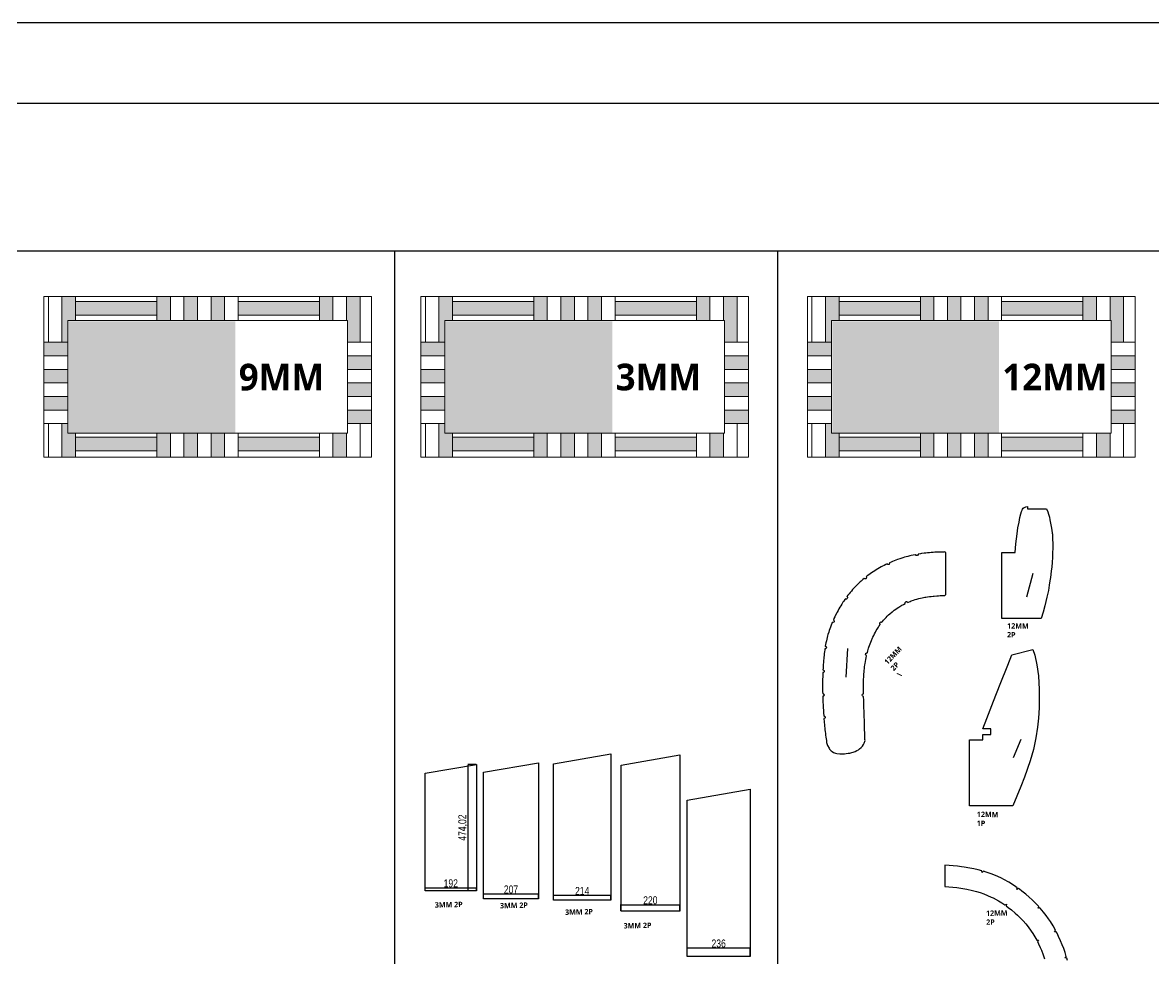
# Model space of a CAD drawing. Header units: millimetres. Extents: x -10628 to 24720, y -21829 to 4032.
# Drawn here: x -6873 to -2633, y -3943 to -437 of the extents above; entities that cross this region are included whole.
import ezdxf
from ezdxf.enums import TextEntityAlignment as Align

# ---------------------------------------------------------------- set-up
doc = ezdxf.new("R2010")
doc.units = ezdxf.units.MM
doc.header["$PDMODE"] = 35
doc.layers.add('layer mau', color=7, linetype='Continuous')
doc.styles.add('MtXpl_Yu_Gothic_UI_S_1', font='')
doc.styles.add('MtXpl_Yu_Gothic_UI_S_2', font='')
doc.styles.add('truonmanhha', font='eurr____.ttf', dxfattribs={"width": 0.8})
doc.styles.get('MtXpl_Yu_Gothic_UI_S_1').set_extended_font_data('Yu Gothic UI Semibold')
doc.styles.get('MtXpl_Yu_Gothic_UI_S_2').set_extended_font_data('Yu Gothic UI Semilight', bold=True)
doc.dimstyles.new('ISO-25', dxfattribs={"dimtxt": 30, "dimasz": 2.5, "dimexe": 1.25, "dimexo": 0.625, "dimtad": 1, "dimtxsty": 'truonmanhha', "dimcen": 2.5, "dimadec": 0, "dimazin": 0, "dimtfac": 1, "dimtmove": 0, "dimatfit": 3, "dimfxl": 1, "dimarcsym": 0})

# ---------------------------------------------------------------- blocks, each defined once
blk = doc.blocks.new('KHUNGA3')
for points in [[(0, 297), (420, 297), (420, 0), (0, 0)], [(25, 10), (25, 287), (410, 287), (410, 10)]]:
    blk.add_lwpolyline(points, close=True)
at = {"style": 'MtXpl_Yu_Gothic_UI_S_1'}
for tag, p in [('TENDUAN', (340.69, 70.42)), ('HANGMUC', (271.12, 63.12)), ('CONGTRINH', (340.69, 61.11)), ('QUANLIKITHUAT', (271.12, 53.03)), ('DIACHI', (340.69, 51.8)), ('CHUTRIRAFILECNC', (271.12, 41.09)), ('CHUTRITHIETKE', (271.12, 29.14)), ('VE%THIETKE', (271.12, 17.2))]:
    blk.add_attdef(tag, text='', height=2.5, dxfattribs=at).set_placement(p, align=Align.MIDDLE_LEFT)
for tag, height, p in [('TENBANVE', 2.5, (351.38, 38.82)), ('NHANBANVE', 1, (336.08, 24.88)), ('HOANTHANH', 1, (368.58, 24.88)), ('GIAIDOAN', 1, (336.08, 14.38)), ('TYLE', 1, (368.58, 14.38))]:
    blk.add_attdef(tag, text='', height=height, dxfattribs=at).set_placement(p, align=Align.MIDDLE_CENTER)
at = {"color": 1, "style": 'MtXpl_Yu_Gothic_UI_S_1'}
for tag, p in [('PHIENBAN', (397.5, 38.69)), ('KIHIEUBANVE', (397.5, 20.26))]:
    blk.add_attdef(tag, text='', height=2.5, dxfattribs=at).set_placement(p, align=Align.MIDDLE_CENTER)
blk = doc.blocks.new('*D6')
at = {"color": 0, "lineweight": -2, "transparency": 16777216}
for p, q in [((-5172, -3216.1), (-5203.8, -3216.1)), ((-5202.5, -3687.6), (-5202.5, -3218.6)), ((-5172, -3690.1), (-5203.8, -3690.1))]:
    blk.add_line(p, q, dxfattribs=at)
at = {"color": 0, "transparency": 16777216}
for points in [[(-5202.9, -3218.6), (-5202.1, -3218.6), (-5202.5, -3216.1)], [(-5202.9, -3687.6), (-5202.1, -3687.6), (-5202.5, -3690.1)]]:
    blk.add_solid(points, dxfattribs=at)
at = {"layer": 'Defpoints', "color": 0, "transparency": 16777216}
for p in [(-5202.5, -3216.1), (-5171.4, -3216.1), (-5171.4, -3690.1)]:
    blk.add_point(p, dxfattribs=at)
at = {"color": 0, "transparency": 16777216, "insert": (-5221.4, -3453.1), "char_height": 30, "attachment_point": 5, "rotation": 90, "style": 'truonmanhha'}
blk.add_mtext('474,02', dxfattribs=at)
blk = doc.blocks.new('*D7')
at = {"color": 0, "lineweight": -2, "transparency": 16777216}
for p, q in [((-5363.4, -3689.4), (-5363.4, -3677)), ((-5360.9, -3678.3), (-5173.9, -3678.3)), ((-5171.4, -3689.4), (-5171.4, -3677))]:
    blk.add_line(p, q, dxfattribs=at)
at = {"color": 0, "transparency": 16777216}
for points in [[(-5360.9, -3677.9), (-5360.9, -3678.7), (-5363.4, -3678.3)], [(-5173.9, -3677.9), (-5173.9, -3678.7), (-5171.4, -3678.3)]]:
    blk.add_solid(points, dxfattribs=at)
at = {"layer": 'Defpoints', "color": 0, "transparency": 16777216}
for p in [(-5171.4, -3678.3), (-5363.4, -3690.1), (-5171.4, -3690.1)]:
    blk.add_point(p, dxfattribs=at)
at = {"color": 0, "transparency": 16777216, "insert": (-5267.4, -3662), "char_height": 30, "attachment_point": 5, "style": 'truonmanhha'}
blk.add_mtext('192', dxfattribs=at)
blk = doc.blocks.new('*D8')
at = {"color": 0, "lineweight": -2, "transparency": 16777216}
for p, q in [((-5145.2, -3719.4), (-5145.2, -3700.2)), ((-5142.7, -3701.5), (-4940.7, -3701.5)), ((-4938.2, -3719.4), (-4938.2, -3700.2))]:
    blk.add_line(p, q, dxfattribs=at)
at = {"color": 0, "transparency": 16777216}
for points in [[(-5142.7, -3701.1), (-5142.7, -3701.9), (-5145.2, -3701.5)], [(-4940.7, -3701.1), (-4940.7, -3701.9), (-4938.2, -3701.5)]]:
    blk.add_solid(points, dxfattribs=at)
at = {"layer": 'Defpoints', "color": 0, "transparency": 16777216}
for p in [(-5145.2, -3720), (-4938.2, -3701.5), (-4938.2, -3720)]:
    blk.add_point(p, dxfattribs=at)
at = {"color": 0, "transparency": 16777216, "insert": (-5041.7, -3685.1), "char_height": 30, "attachment_point": 5, "style": 'truonmanhha'}
blk.add_mtext('207', dxfattribs=at)
blk = doc.blocks.new('*D9')
at = {"color": 0, "lineweight": -2, "transparency": 16777216}
for p, q in [((-4881.8, -3723.8), (-4881.8, -3705.1)), ((-4879.3, -3706.3), (-4670.3, -3706.3)), ((-4667.8, -3723.8), (-4667.8, -3705.1))]:
    blk.add_line(p, q, dxfattribs=at)
at = {"color": 0, "transparency": 16777216}
for points in [[(-4879.3, -3705.9), (-4879.3, -3706.8), (-4881.8, -3706.3)], [(-4670.3, -3705.9), (-4670.3, -3706.8), (-4667.8, -3706.3)]]:
    blk.add_solid(points, dxfattribs=at)
at = {"layer": 'Defpoints', "color": 0, "transparency": 16777216}
for p in [(-4881.8, -3724.5), (-4667.8, -3706.3), (-4667.8, -3724.5)]:
    blk.add_point(p, dxfattribs=at)
at = {"color": 0, "transparency": 16777216, "insert": (-4774.8, -3690.6), "char_height": 30, "attachment_point": 5, "style": 'truonmanhha'}
blk.add_mtext('214', dxfattribs=at)
blk = doc.blocks.new('*D10')
at = {"color": 0, "lineweight": -2, "transparency": 16777216}
for p, q in [((-4629.3, -3765.4), (-4629.3, -3740.7)), ((-4626.8, -3742), (-4411.8, -3742)), ((-4409.3, -3765.4), (-4409.3, -3740.7))]:
    blk.add_line(p, q, dxfattribs=at)
at = {"color": 0, "transparency": 16777216}
for points in [[(-4626.8, -3741.6), (-4626.8, -3742.4), (-4629.3, -3742)], [(-4411.8, -3741.6), (-4411.8, -3742.4), (-4409.3, -3742)]]:
    blk.add_solid(points, dxfattribs=at)
at = {"layer": 'Defpoints', "color": 0, "transparency": 16777216}
for p in [(-4629.3, -3766), (-4409.3, -3742), (-4409.3, -3766)]:
    blk.add_point(p, dxfattribs=at)
at = {"color": 0, "transparency": 16777216, "insert": (-4519.3, -3725.6), "char_height": 30, "attachment_point": 5, "style": 'truonmanhha'}
blk.add_mtext('220', dxfattribs=at)
blk = doc.blocks.new('*D11')
at = {"color": 0, "lineweight": -2, "transparency": 16777216}
for p, q in [((-4381.1, -3935.4), (-4381.1, -3902.6)), ((-4378.6, -3903.9), (-4147.6, -3903.9)), ((-4145.1, -3935.4), (-4145.1, -3902.6))]:
    blk.add_line(p, q, dxfattribs=at)
at = {"color": 0, "transparency": 16777216}
for points in [[(-4378.6, -3903.5), (-4378.6, -3904.3), (-4381.1, -3903.9)], [(-4147.6, -3903.5), (-4147.6, -3904.3), (-4145.1, -3903.9)]]:
    blk.add_solid(points, dxfattribs=at)
at = {"layer": 'Defpoints', "color": 0, "transparency": 16777216}
for p in [(-4381.1, -3936), (-4145.1, -3903.9), (-4145.1, -3936)]:
    blk.add_point(p, dxfattribs=at)
at = {"color": 0, "transparency": 16777216, "insert": (-4263.1, -3887.6), "char_height": 30, "attachment_point": 5, "style": 'truonmanhha'}
blk.add_mtext('236', dxfattribs=at)

msp = doc.modelspace()

# ---------------------------------------------------------------- hatches: boundary and pattern name
at = {"layer": 'layer mau', "true_color": 0x3ea611}
h = msp.add_hatch(color=74, dxfattribs=at)
h.dxf.hatch_style = 1
h.paths.add_polyline_path([(-6217.065, -1462.498), (-6267.865, -1462.498), (-6267.865, -1552.498), (-6217.065, -1552.498)])
h.paths.add_polyline_path([(-6115.465, -1462.498), (-6166.265, -1462.498), (-6166.265, -1552.498), (-6115.465, -1552.498)])
h.paths.add_polyline_path([(-6318.665, -1462.498), (-6369.465, -1462.498), (-6369.465, -1552.498), (-6318.665, -1552.498)])
h.paths.add_polyline_path([(-5709.065, -1462.498), (-5759.865, -1462.498), (-5759.865, -1552.498), (-5709.065, -1552.498)])
h.paths.add_polyline_path([(-5607.465, -1462.498), (-5658.265, -1462.498), (-5658.265, -1552.498), (-5654.236, -1552.498), (-5654.236, -1634.52), (-5607.465, -1634.52)])
h.paths.add_polyline_path([(-5564.236, -1685.32), (-5654.236, -1685.32), (-5654.236, -1736.12), (-5564.236, -1736.12)])
h.paths.add_polyline_path([(-5564.236, -1786.92), (-5654.236, -1786.92), (-5654.236, -1837.72), (-5564.236, -1837.72)])
h.paths.add_polyline_path([(-5564.236, -1888.52), (-5654.236, -1888.52), (-5654.236, -1939.32), (-5564.236, -1939.32)])
h.paths.add_polyline_path([(-5658.265, -1974.598), (-5709.065, -1974.598), (-5709.065, -2064.598), (-5658.265, -2064.598)])
h.paths.add_polyline_path([(-6115.465, -1974.598), (-6166.265, -1974.598), (-6166.265, -2064.598), (-6115.465, -2064.598)])
h.paths.add_polyline_path([(-6217.065, -1974.598), (-6267.865, -1974.598), (-6267.865, -2064.598), (-6217.065, -2064.598)])
h.paths.add_polyline_path([(-6318.665, -1974.598), (-6369.465, -1974.598), (-6369.465, -2064.598), (-6318.665, -2064.598)])
h.paths.add_polyline_path([(-6674.265, -1974.598), (-6702.735, -1974.598), (-6702.735, -1939.32), (-6725.065, -1939.32), (-6725.065, -2064.598), (-6674.265, -2064.598)])
h.paths.add_polyline_path([(-6702.735, -1837.72), (-6792.735, -1837.72), (-6792.735, -1888.52), (-6702.735, -1888.52)])
h.paths.add_polyline_path([(-6702.735, -1736.12), (-6792.735, -1736.12), (-6792.735, -1786.92), (-6702.735, -1786.92)])
h.paths.add_polyline_path([(-6702.735, -1634.52), (-6792.735, -1634.52), (-6792.735, -1685.32), (-6702.735, -1685.32)])
h.paths.add_polyline_path([(-6674.265, -1462.498), (-6725.065, -1462.498), (-6725.065, -1634.52), (-6702.735, -1634.52), (-6702.735, -1552.498), (-6674.265, -1552.498)])
h.paths.add_polyline_path([(-6369.465, -1482.12), (-6674.265, -1482.12), (-6674.265, -1532.92), (-6369.465, -1532.92)])
h.paths.add_polyline_path([(-5759.865, -1482.12), (-6064.665, -1482.12), (-6064.665, -1532.92), (-5759.865, -1532.92)])
h.paths.add_polyline_path([(-6369.465, -1990.12), (-6674.265, -1990.12), (-6674.265, -2040.92), (-6369.465, -2040.92)])
h.paths.add_polyline_path([(-5759.865, -1990.12), (-6064.665, -1990.12), (-6064.665, -2040.92), (-5759.865, -2040.92)])
h = msp.add_hatch(color=74, dxfattribs=at)
h.dxf.hatch_style = 1
h.paths.add_polyline_path([(-4803.916, -1462.498), (-4854.716, -1462.498), (-4854.716, -1552.498), (-4803.916, -1552.498)])
h.paths.add_polyline_path([(-4702.316, -1462.498), (-4753.116, -1462.498), (-4753.116, -1552.498), (-4702.316, -1552.498)])
h.paths.add_polyline_path([(-4905.516, -1462.498), (-4956.316, -1462.498), (-4956.316, -1552.498), (-4905.516, -1552.498)])
h.paths.add_polyline_path([(-4295.916, -1462.498), (-4346.716, -1462.498), (-4346.716, -1552.498), (-4295.916, -1552.498)])
h.paths.add_polyline_path([(-4194.316, -1462.498), (-4245.116, -1462.498), (-4245.116, -1552.498), (-4241.087, -1552.498), (-4241.087, -1634.52), (-4194.316, -1634.52)])
h.paths.add_polyline_path([(-4151.087, -1685.32), (-4241.087, -1685.32), (-4241.087, -1736.12), (-4151.087, -1736.12)])
h.paths.add_polyline_path([(-4151.087, -1786.92), (-4241.087, -1786.92), (-4241.087, -1837.72), (-4151.087, -1837.72)])
h.paths.add_polyline_path([(-4151.087, -1888.52), (-4241.087, -1888.52), (-4241.087, -1939.32), (-4151.087, -1939.32)])
h.paths.add_polyline_path([(-4245.116, -1974.598), (-4295.916, -1974.598), (-4295.916, -2064.598), (-4245.116, -2064.598)])
h.paths.add_polyline_path([(-4702.316, -1974.598), (-4753.116, -1974.598), (-4753.116, -2064.598), (-4702.316, -2064.598)])
h.paths.add_polyline_path([(-4803.916, -1974.598), (-4854.716, -1974.598), (-4854.716, -2064.598), (-4803.916, -2064.598)])
h.paths.add_polyline_path([(-4905.516, -1974.598), (-4956.316, -1974.598), (-4956.316, -2064.598), (-4905.516, -2064.598)])
h.paths.add_polyline_path([(-5261.116, -1974.598), (-5289.586, -1974.598), (-5289.586, -1939.32), (-5311.916, -1939.32), (-5311.916, -2064.598), (-5261.116, -2064.598)])
h.paths.add_polyline_path([(-5289.586, -1837.72), (-5379.586, -1837.72), (-5379.586, -1888.52), (-5289.586, -1888.52)])
h.paths.add_polyline_path([(-5289.586, -1736.12), (-5379.586, -1736.12), (-5379.586, -1786.92), (-5289.586, -1786.92)])
h.paths.add_polyline_path([(-5289.586, -1634.52), (-5379.586, -1634.52), (-5379.586, -1685.32), (-5289.586, -1685.32)])
h.paths.add_polyline_path([(-5261.116, -1462.498), (-5311.916, -1462.498), (-5311.916, -1634.52), (-5289.586, -1634.52), (-5289.586, -1552.498), (-5261.116, -1552.498)])
h.paths.add_polyline_path([(-4956.316, -1482.12), (-5261.116, -1482.12), (-5261.116, -1532.92), (-4956.316, -1532.92)])
h.paths.add_polyline_path([(-4346.716, -1482.12), (-4651.516, -1482.12), (-4651.516, -1532.92), (-4346.716, -1532.92)])
h.paths.add_polyline_path([(-4956.316, -1990.12), (-5261.116, -1990.12), (-5261.116, -2040.92), (-4956.316, -2040.92)])
h.paths.add_polyline_path([(-4346.716, -1990.12), (-4651.516, -1990.12), (-4651.516, -2040.92), (-4346.716, -2040.92)])
h = msp.add_hatch(color=74, dxfattribs=at)
h.dxf.hatch_style = 1
h.paths.add_polyline_path([(-3354.591, -1462.498), (-3405.391, -1462.498), (-3405.391, -1552.498), (-3354.591, -1552.498)])
h.paths.add_polyline_path([(-3252.991, -1462.498), (-3303.791, -1462.498), (-3303.791, -1552.498), (-3252.991, -1552.498)])
h.paths.add_polyline_path([(-3456.191, -1462.498), (-3506.991, -1462.498), (-3506.991, -1552.498), (-3456.191, -1552.498)])
h.paths.add_polyline_path([(-2846.591, -1462.498), (-2897.391, -1462.498), (-2897.391, -1552.498), (-2846.591, -1552.498)])
h.paths.add_polyline_path([(-2744.991, -1462.498), (-2795.791, -1462.498), (-2795.791, -1552.498), (-2791.762, -1552.498), (-2791.762, -1634.52), (-2744.991, -1634.52)])
h.paths.add_polyline_path([(-2701.762, -1685.32), (-2791.762, -1685.32), (-2791.762, -1736.12), (-2701.762, -1736.12)])
h.paths.add_polyline_path([(-2701.762, -1786.92), (-2791.762, -1786.92), (-2791.762, -1837.72), (-2701.762, -1837.72)])
h.paths.add_polyline_path([(-2701.762, -1888.52), (-2791.762, -1888.52), (-2791.762, -1939.32), (-2701.762, -1939.32)])
h.paths.add_polyline_path([(-2795.791, -1974.598), (-2846.591, -1974.598), (-2846.591, -2064.598), (-2795.791, -2064.598)])
h.paths.add_polyline_path([(-3252.991, -1974.598), (-3303.791, -1974.598), (-3303.791, -2064.598), (-3252.991, -2064.598)])
h.paths.add_polyline_path([(-3354.591, -1974.598), (-3405.391, -1974.598), (-3405.391, -2064.598), (-3354.591, -2064.598)])
h.paths.add_polyline_path([(-3456.191, -1974.598), (-3506.991, -1974.598), (-3506.991, -2064.598), (-3456.191, -2064.598)])
h.paths.add_polyline_path([(-3811.791, -1974.598), (-3840.261, -1974.598), (-3840.261, -1939.32), (-3862.591, -1939.32), (-3862.591, -2064.598), (-3811.791, -2064.598)])
h.paths.add_polyline_path([(-3840.261, -1837.72), (-3930.261, -1837.72), (-3930.261, -1888.52), (-3840.261, -1888.52)])
h.paths.add_polyline_path([(-3840.261, -1736.12), (-3930.261, -1736.12), (-3930.261, -1786.92), (-3840.261, -1786.92)])
h.paths.add_polyline_path([(-3840.261, -1634.52), (-3930.261, -1634.52), (-3930.261, -1685.32), (-3840.261, -1685.32)])
h.paths.add_polyline_path([(-3811.791, -1462.498), (-3862.591, -1462.498), (-3862.591, -1634.52), (-3840.261, -1634.52), (-3840.261, -1552.498), (-3811.791, -1552.498)])
h.paths.add_polyline_path([(-3506.991, -1482.12), (-3811.791, -1482.12), (-3811.791, -1532.92), (-3506.991, -1532.92)])
h.paths.add_polyline_path([(-2897.391, -1482.12), (-3202.191, -1482.12), (-3202.191, -1532.92), (-2897.391, -1532.92)])
h.paths.add_polyline_path([(-3506.991, -1990.12), (-3811.791, -1990.12), (-3811.791, -2040.92), (-3506.991, -2040.92)])
h.paths.add_polyline_path([(-2897.391, -1990.12), (-3202.191, -1990.12), (-3202.191, -2040.92), (-2897.391, -2040.92)])
at = {"layer": 'layer mau'}
h = msp.add_hatch(dxfattribs=at)
h.set_pattern_fill('ANGLE', color=1, scale=0.010449)
h.set_pattern_definition([(0, (-7406.508734, -1553.15913), (0, 0.072985859), [0.0530806247, -0.0199052342]), (90, (-7406.508734, -1553.15913), (-0.072985859, 4e-18), [0.0530806247, -0.0199052342])])
h.paths.add_polyline_path([(-6699.556, -1556.312), (-6699.556, -1972.686), (-6075.051, -1972.686), (-6075.051, -1556.312)])
h.paths.add_polyline_path([(-6268.825, -1725.876), (-6341.823, -1779.178), (-6314.235, -1864.697), (-6387.271, -1811.836), (-6460.648, -1864.989), (-6432.614, -1779.147), (-6505.476, -1726), (-6415.176, -1726), (-6387.389, -1639.979), (-6359.287, -1725.876)], flags=16)
h = msp.add_hatch(dxfattribs=at)
h.set_pattern_fill('ANGLE', color=1, scale=0.010449)
h.set_pattern_definition([(0, (-5993.35955, -1553.15913), (0, 0.072985859), [0.0530806247, -0.0199052342]), (90, (-5993.35955, -1553.15913), (-0.072985859, 4e-18), [0.0530806247, -0.0199052342])])
h.paths.add_polyline_path([(-5286.407, -1556.312), (-5286.407, -1972.686), (-4661.902, -1972.686), (-4661.902, -1556.312)])
h.paths.add_polyline_path([(-4855.676, -1725.876), (-4928.674, -1779.178), (-4901.086, -1864.697), (-4974.122, -1811.836), (-5047.498, -1864.989), (-5019.464, -1779.147), (-5092.327, -1726), (-5002.027, -1726), (-4974.24, -1639.979), (-4946.138, -1725.876)], flags=16)
h = msp.add_hatch(dxfattribs=at)
h.set_pattern_fill('ANGLE', color=1, scale=0.010449)
h.set_pattern_definition([(0, (-4544.03473, -1553.15913), (0, 0.072985859), [0.0530806247, -0.0199052342]), (90, (-4544.03473, -1553.15913), (-0.072985859, 4e-18), [0.0530806247, -0.0199052342])])
h.paths.add_polyline_path([(-3837.082, -1556.312), (-3837.082, -1972.686), (-3212.577, -1972.686), (-3212.577, -1556.312)])
h.paths.add_polyline_path([(-3406.351, -1725.876), (-3479.349, -1779.178), (-3451.761, -1864.697), (-3524.797, -1811.836), (-3598.174, -1864.989), (-3570.14, -1779.147), (-3643.002, -1726), (-3552.702, -1726), (-3524.915, -1639.979), (-3496.813, -1725.876)], flags=16)
h = msp.add_hatch(dxfattribs=at)
h.set_pattern_fill('ANGLE', color=2, scale=0.010449)
h.set_pattern_definition([(0, (-8169.60579, -1867.89658), (0, 0.072985859), [0.0530806247, -0.0199052342]), (90, (-8169.60579, -1867.89658), (-0.072985859, 4e-18), [0.0530806247, -0.0199052342])])
h.paths.add_polyline_path([(-6460.648, -1864.989), (-6387.271, -1811.836), (-6314.235, -1864.697), (-6341.823, -1779.178), (-6268.825, -1725.876), (-6359.287, -1725.876), (-6387.389, -1639.979), (-6415.176, -1726), (-6505.476, -1726), (-6432.614, -1779.147)])
h = msp.add_hatch(dxfattribs=at)
h.set_pattern_fill('ANGLE', color=2, scale=0.010449)
h.set_pattern_definition([(0, (-6756.456604, -1867.89658), (0, 0.072985859), [0.0530806247, -0.0199052342]), (90, (-6756.456604, -1867.89658), (-0.072985859, 4e-18), [0.0530806247, -0.0199052342])])
h.paths.add_polyline_path([(-5047.498, -1864.989), (-4974.122, -1811.836), (-4901.086, -1864.697), (-4928.674, -1779.178), (-4855.676, -1725.876), (-4946.138, -1725.876), (-4974.24, -1639.979), (-5002.027, -1726), (-5092.327, -1726), (-5019.464, -1779.147)])
h = msp.add_hatch(dxfattribs=at)
h.set_pattern_fill('ANGLE', color=2, scale=0.010449)
h.set_pattern_definition([(0, (-5307.131785, -1867.89658), (0, 0.072985859), [0.0530806247, -0.0199052342]), (90, (-5307.131785, -1867.89658), (-0.072985859, 4e-18), [0.0530806247, -0.0199052342])])
h.paths.add_polyline_path([(-3598.174, -1864.989), (-3524.797, -1811.836), (-3451.761, -1864.697), (-3479.349, -1779.178), (-3406.351, -1725.876), (-3496.813, -1725.876), (-3524.915, -1639.979), (-3552.702, -1726), (-3643.002, -1726), (-3570.14, -1779.147)])

# ---------------------------------------------------------------- linework, layer by layer
for p, q in [((-2660.562, -1293.296), (-8348.416, -1293.296)), ((-5477.221, -6148.994), (-5477.221, -1293.296)), ((-4041.623, -6148.994), (-4041.623, -1293.296))]:
    msp.add_line(p, q)
at = {"linetype": 'Continuous', "lineweight": 5}
for p, q in [((-6775.865, -1634.52), (-6775.865, -1462.498)), ((-6725.065, -1634.52), (-6725.065, -1462.498)), ((-6674.265, -1552.498), (-6674.265, -1462.498)), ((-6674.265, -1482.12), (-6369.465, -1482.12)), ((-6369.465, -1552.498), (-6369.465, -1462.498)), ((-6318.665, -1552.498), (-6318.665, -1462.498)), ((-6267.865, -1552.498), (-6267.865, -1462.498)), ((-6217.065, -1552.498), (-6217.065, -1462.498)), ((-6166.265, -1552.498), (-6166.265, -1462.498)), ((-6115.465, -1552.498), (-6115.465, -1462.498)), ((-6064.665, -1552.498), (-6064.665, -1462.498)), ((-6064.665, -1482.12), (-5759.865, -1482.12)), ((-5759.865, -1552.498), (-5759.865, -1462.498)), ((-5709.065, -1552.498), (-5709.065, -1462.498)), ((-5658.265, -1552.498), (-5658.265, -1462.498)), ((-5607.465, -1634.52), (-5607.465, -1462.498)), ((-5362.716, -1634.52), (-5362.716, -1462.498)), ((-5311.916, -1634.52), (-5311.916, -1462.498)), ((-5261.116, -1552.498), (-5261.116, -1462.498)), ((-5261.116, -1482.12), (-4956.316, -1482.12)), ((-4956.316, -1552.498), (-4956.316, -1462.498)), ((-4905.516, -1552.498), (-4905.516, -1462.498)), ((-4854.716, -1552.498), (-4854.716, -1462.498)), ((-4803.916, -1552.498), (-4803.916, -1462.498)), ((-4753.116, -1552.498), (-4753.116, -1462.498)), ((-4702.316, -1552.498), (-4702.316, -1462.498)), ((-4651.516, -1552.498), (-4651.516, -1462.498)), ((-4651.516, -1482.12), (-4346.716, -1482.12)), ((-4346.716, -1552.498), (-4346.716, -1462.498)), ((-4295.916, -1552.498), (-4295.916, -1462.498)), ((-4245.116, -1552.498), (-4245.116, -1462.498)), ((-4194.316, -1634.52), (-4194.316, -1462.498)), ((-3913.391, -1634.52), (-3913.391, -1462.498)), ((-3862.591, -1634.52), (-3862.591, -1462.498)), ((-3811.791, -1552.498), (-3811.791, -1462.498)), ((-3811.791, -1482.12), (-3506.991, -1482.12)), ((-3506.991, -1552.498), (-3506.991, -1462.498)), ((-3456.191, -1552.498), (-3456.191, -1462.498)), ((-3405.391, -1552.498), (-3405.391, -1462.498)), ((-3354.591, -1552.498), (-3354.591, -1462.498)), ((-3303.791, -1552.498), (-3303.791, -1462.498)), ((-3252.991, -1552.498), (-3252.991, -1462.498)), ((-3202.191, -1552.498), (-3202.191, -1462.498)), ((-3202.191, -1482.12), (-2897.391, -1482.12)), ((-2897.391, -1552.498), (-2897.391, -1462.498)), ((-2846.591, -1552.498), (-2846.591, -1462.498)), ((-2795.791, -1552.498), (-2795.791, -1462.498)), ((-2744.991, -1634.52), (-2744.991, -1462.498)), ((-6674.265, -1532.92), (-6369.465, -1532.92)), ((-6064.665, -1532.92), (-5759.865, -1532.92)), ((-5261.116, -1532.92), (-4956.316, -1532.92)), ((-4651.516, -1532.92), (-4346.716, -1532.92)), ((-3811.791, -1532.92), (-3506.991, -1532.92)), ((-3202.191, -1532.92), (-2897.391, -1532.92)), ((-6792.735, -1634.52), (-6702.735, -1634.52)), ((-5654.236, -1634.52), (-5564.236, -1634.52)), ((-5379.586, -1634.52), (-5289.586, -1634.52)), ((-4241.087, -1634.52), (-4151.087, -1634.52)), ((-3930.261, -1634.52), (-3840.261, -1634.52)), ((-2791.762, -1634.52), (-2701.762, -1634.52)), ((-6792.735, -1685.32), (-6702.735, -1685.32)), ((-5654.236, -1685.32), (-5564.236, -1685.32)), ((-5379.586, -1685.32), (-5289.586, -1685.32)), ((-4241.087, -1685.32), (-4151.087, -1685.32)), ((-3930.261, -1685.32), (-3840.261, -1685.32)), ((-2791.762, -1685.32), (-2701.762, -1685.32)), ((-6792.735, -1736.12), (-6702.735, -1736.12)), ((-5654.236, -1736.12), (-5564.236, -1736.12)), ((-5379.586, -1736.12), (-5289.586, -1736.12)), ((-4241.087, -1736.12), (-4151.087, -1736.12)), ((-3930.261, -1736.12), (-3840.261, -1736.12)), ((-2791.762, -1736.12), (-2701.762, -1736.12)), ((-6792.735, -1786.92), (-6702.735, -1786.92)), ((-5654.236, -1786.92), (-5564.236, -1786.92)), ((-5379.586, -1786.92), (-5289.586, -1786.92)), ((-4241.087, -1786.92), (-4151.087, -1786.92)), ((-3930.261, -1786.92), (-3840.261, -1786.92)), ((-2791.762, -1786.92), (-2701.762, -1786.92)), ((-6792.735, -1837.72), (-6702.735, -1837.72)), ((-5654.236, -1837.72), (-5564.236, -1837.72)), ((-5379.586, -1837.72), (-5289.586, -1837.72)), ((-4241.087, -1837.72), (-4151.087, -1837.72)), ((-3930.261, -1837.72), (-3840.261, -1837.72)), ((-2791.762, -1837.72), (-2701.762, -1837.72)), ((-6792.735, -1888.52), (-6702.735, -1888.52)), ((-5654.236, -1888.52), (-5564.236, -1888.52)), ((-5379.586, -1888.52), (-5289.586, -1888.52)), ((-4241.087, -1888.52), (-4151.087, -1888.52)), ((-3930.261, -1888.52), (-3840.261, -1888.52)), ((-2791.762, -1888.52), (-2701.762, -1888.52)), ((-6792.735, -1939.32), (-6702.735, -1939.32)), ((-6775.865, -2064.598), (-6775.865, -1939.32)), ((-6725.065, -2064.598), (-6725.065, -1939.32)), ((-5654.236, -1939.32), (-5564.236, -1939.32)), ((-5607.465, -2064.598), (-5607.465, -1939.32)), ((-5379.586, -1939.32), (-5289.586, -1939.32)), ((-5362.716, -2064.598), (-5362.716, -1939.32)), ((-5311.916, -2064.598), (-5311.916, -1939.32)), ((-4241.087, -1939.32), (-4151.087, -1939.32)), ((-4194.316, -2064.598), (-4194.316, -1939.32)), ((-3930.261, -1939.32), (-3840.261, -1939.32)), ((-3913.391, -2064.598), (-3913.391, -1939.32)), ((-3862.591, -2064.598), (-3862.591, -1939.32)), ((-2791.762, -1939.32), (-2701.762, -1939.32)), ((-2744.991, -2064.598), (-2744.991, -1939.32)), ((-6674.265, -2064.598), (-6674.265, -1974.598)), ((-6674.265, -1990.12), (-6369.465, -1990.12)), ((-6369.465, -2064.598), (-6369.465, -1974.598)), ((-6318.665, -2064.598), (-6318.665, -1974.598)), ((-6267.865, -2064.598), (-6267.865, -1974.598)), ((-6217.065, -2064.598), (-6217.065, -1974.598)), ((-6166.265, -2064.598), (-6166.265, -1974.598)), ((-6115.465, -2064.598), (-6115.465, -1974.598)), ((-6064.665, -2064.598), (-6064.665, -1974.598)), ((-6064.665, -1990.12), (-5759.865, -1990.12)), ((-5759.865, -2064.598), (-5759.865, -1974.598)), ((-5709.065, -2064.598), (-5709.065, -1974.598)), ((-5658.265, -2064.598), (-5658.265, -1974.598)), ((-5261.116, -2064.598), (-5261.116, -1974.598)), ((-5261.116, -1990.12), (-4956.316, -1990.12)), ((-4956.316, -2064.598), (-4956.316, -1974.598)), ((-4905.516, -2064.598), (-4905.516, -1974.598)), ((-4854.716, -2064.598), (-4854.716, -1974.598)), ((-4803.916, -2064.598), (-4803.916, -1974.598)), ((-4753.116, -2064.598), (-4753.116, -1974.598)), ((-4702.316, -2064.598), (-4702.316, -1974.598)), ((-4651.516, -2064.598), (-4651.516, -1974.598)), ((-4651.516, -1990.12), (-4346.716, -1990.12)), ((-4346.716, -2064.598), (-4346.716, -1974.598)), ((-4295.916, -2064.598), (-4295.916, -1974.598)), ((-4245.116, -2064.598), (-4245.116, -1974.598)), ((-3811.791, -2064.598), (-3811.791, -1974.598)), ((-3811.791, -1990.12), (-3506.991, -1990.12)), ((-3506.991, -2064.598), (-3506.991, -1974.598)), ((-3456.191, -2064.598), (-3456.191, -1974.598)), ((-3405.391, -2064.598), (-3405.391, -1974.598)), ((-3354.591, -2064.598), (-3354.591, -1974.598)), ((-3303.791, -2064.598), (-3303.791, -1974.598)), ((-3252.991, -2064.598), (-3252.991, -1974.598)), ((-3202.191, -2064.598), (-3202.191, -1974.598)), ((-3202.191, -1990.12), (-2897.391, -1990.12)), ((-2897.391, -2064.598), (-2897.391, -1974.598)), ((-2846.591, -2064.598), (-2846.591, -1974.598)), ((-2795.791, -2064.598), (-2795.791, -1974.598)), ((-6674.265, -2040.92), (-6369.465, -2040.92)), ((-6064.665, -2040.92), (-5759.865, -2040.92)), ((-5261.116, -2040.92), (-4956.316, -2040.92)), ((-4651.516, -2040.92), (-4346.716, -2040.92)), ((-3811.791, -2040.92), (-3506.991, -2040.92)), ((-3202.191, -2040.92), (-2897.391, -2040.92))]:
    msp.add_line(p, q, dxfattribs=at)
at = {"color": 1}
for p, q in [((-3108.215, -2588.682), (-3084.003, -2499.707)), ((-3785.027, -2889.147), (-3778.827, -2782.271)), ((-3157.774, -3190.935), (-3128.818, -3121.74))]:
    msp.add_line(p, q, dxfattribs=at)
msp.add_lwpolyline([(-1147.979, -1293.296), (-8348.416, -1293.296)])
at = {"lineweight": 5}
for points in [[(-5564.236, -1462.498), (-5564.236, -2064.598), (-6792.735, -2064.598), (-6792.735, -1462.498)], [(-4151.087, -1462.498), (-4151.087, -2064.598), (-5379.586, -2064.598), (-5379.586, -1462.498)], [(-2701.762, -1462.498), (-2701.762, -2064.598), (-3930.261, -2064.598), (-3930.261, -1462.498)], [(-5654.236, -1552.498), (-5654.236, -1974.598), (-6702.735, -1974.598), (-6702.735, -1552.498)], [(-4241.087, -1552.498), (-4241.087, -1974.598), (-5289.586, -1974.598), (-5289.586, -1552.498)], [(-2791.762, -1552.498), (-2791.762, -1974.598), (-3840.261, -1974.598), (-3840.261, -1552.498)]]:
    msp.add_lwpolyline(points, close=True, dxfattribs=at)
at = {"color": 114, "true_color": 0x139b48}
for points in [[(-3201.408, -2669.292), (-3201.408, -2422.539), (-3151.408, -2421.857), (-3148.53, -2389.808), (-3146.558, -2370.716), (-3144.173, -2351.821), (-3140.894, -2329.864), (-3137.097, -2308.487), (-3133.409, -2291.205), (-3129.872, -2276.737), (-3127.497, -2268.122), (-3125.657, -2263.523), (-3123.485, -2259.705), (-3120.878, -2256.584), (-3117.54, -2253.91), (-3114.056, -2252.071), (-3111.281, -2251.246), (-3105.202, -2250.309), (-3105.202, -2259.054), (-3033.446, -2259.054), (-3029.371, -2269.194), (-3026.353, -2278.576), (-3023.255, -2290.03), (-3020.993, -2299.79), (-3018.531, -2312.437), (-3016.452, -2324.825), (-3014.599, -2338.35), (-3012.581, -2350.174), (-3011.921, -2353.819), (-3011.11, -2370.059), (-3010.533, -2390.914), (-3010.377, -2403.292), (-3010.922, -2426.122), (-3011.434, -2439.524), (-3012.703, -2459.61), (-3014.281, -2476.381), (-3016.078, -2492.578), (-3019.107, -2515.91), (-3020.961, -2528.903), (-3023.497, -2544.614), (-3027.045, -2564.378), (-3032.15, -2589.355), (-3039.856, -2621.446), (-3046.666, -2645.523), (-3054.355, -2669.292), (-3201.408, -2669.292)], [(-4881.776, -3214.541), (-4667.776, -3177.302), (-4667.776, -3724.451), (-4881.776, -3724.451), (-4881.776, -3214.541)], [(-5171.421, -3216.054), (-5171.421, -3690.069), (-5363.421, -3690.069), (-5363.421, -3249.069), (-5171.421, -3216.054)], [(-5145.217, -3246.001), (-4938.217, -3210.106), (-4938.217, -3720.017), (-5145.217, -3720.017), (-5145.217, -3246.001)], [(-4629.253, -3218.827), (-4409.253, -3180.437), (-4409.253, -3765.976), (-4629.253, -3765.976), (-4629.253, -3218.827)], [(-4381.134, -3350.479), (-4145.134, -3309.018), (-4145.134, -3936.018), (-4381.134, -3936.018), (-4381.134, -3350.479)], [(-2955.779, -3951.495), (-2958.119, -3942.254), (-2964.749, -3940.998), (-2959.824, -3936.502), (-2964.341, -3921.414), (-2969.504, -3906.626), (-2975.171, -3892.002), (-2981.276, -3877.538), (-2988.435, -3861.773), (-2994.553, -3849.081), (-2997.201, -3843.926), (-3003.949, -3843.919), (-2999.942, -3838.589), (-3001.717, -3835.134), (-3009.316, -3821.441), (-3019.021, -3805.559), (-3026.092, -3795.031), (-3035.307, -3782.367), (-3045.005, -3770.049), (-3057.562, -3755.295), (-3059.126, -3753.57), (-3065.648, -3755.308), (-3063.155, -3749.123), (-3065.623, -3746.399), (-3076.465, -3735.061), (-3087.651, -3724.069), (-3099.177, -3713.439), (-3111.037, -3703.19), (-3125.932, -3691.243), (-3135.742, -3683.903), (-3138.722, -3681.809), (-3144.699, -3684.942), (-3143.631, -3678.359), (-3148.568, -3674.891), (-3161.687, -3666.311), (-3175.085, -3658.169), (-3194.063, -3647.629), (-3202.644, -3643.227), (-3216.783, -3636.469), (-3231.158, -3630.248), (-3241.268, -3626.276), (-3260.602, -3619.592), (-3270.337, -3616.708), (-3274.991, -3621.597), (-3276.096, -3615.02), (-3290.822, -3611.221), (-3306.145, -3607.795), (-3321.569, -3604.822), (-3343.257, -3601.346), (-3352.592, -3600.073), (-3368.146, -3598.194), (-3383.716, -3596.548), (-3399.296, -3595.057), (-3414.883, -3593.644), (-3414.883, -3673.38), (-3400.014, -3674.827), (-3385.157, -3676.365), (-3370.324, -3678.086), (-3355.528, -3680.081), (-3340.781, -3682.443), (-3333.277, -3683.819), (-3311.493, -3688.587), (-3297.009, -3692.439), (-3282.678, -3696.828), (-3268.533, -3701.769), (-3254.609, -3707.275), (-3240.939, -3713.361), (-3234.127, -3716.666), (-3214.486, -3727.297), (-3201.729, -3735.108), (-3190.441, -3742.669), (-3184.551, -3739.658), (-3185.66, -3746.084), (-3177.184, -3752.256), (-3165.408, -3761.53), (-3151.463, -3773.447), (-3142.88, -3781.319), (-3132.162, -3791.794), (-3121.851, -3802.654), (-3111.98, -3813.897), (-3102.585, -3825.523), (-3091.339, -3840.917), (-3085.355, -3849.922), (-3077.55, -3862.666), (-3070.812, -3874.749), (-3064.382, -3874.654), (-3068.167, -3879.859), (-3063.487, -3889.068), (-3057.194, -3902.65), (-3053.159, -3912.061), (-3045.996, -3930.391), (-3041.06, -3944.503)]]:
    msp.add_lwpolyline(points, dxfattribs=at)
for points in [[(-3709.943, -2513.228), (-3709.098, -2515.011), (-3710.102, -2519.45), (-3711.249, -2520.461), (-3714.173, -2521.243), (-3717.667, -2519.447), (-3722.027, -2523.096), (-3729.42, -2529.571), (-3732.245, -2532.141), (-3737.226, -2536.805), (-3742.121, -2541.56), (-3746.931, -2546.403), (-3751.655, -2551.329), (-3756.294, -2556.337), (-3760.848, -2561.422), (-3765.317, -2566.582), (-3770.083, -2572.275), (-3774.002, -2577.11), (-3778.218, -2582.475), (-3782.126, -2587.611), (-3780.995, -2588.582), (-3780.18, -2590.086), (-3779.994, -2592.541), (-3780.787, -2594.496), (-3782.149, -2595.843), (-3783.774, -2596.547), (-3785.663, -2596.625), (-3787.091, -2596.184), (-3788.05, -2595.721), (-3790.352, -2598.952), (-3794.223, -2604.568), (-3797.028, -2608.757), (-3801.703, -2615.979), (-3805.309, -2621.77), (-3808.824, -2627.618), (-3812.246, -2633.521), (-3815.573, -2639.476), (-3818.804, -2645.484), (-3820.533, -2648.798), (-3824.974, -2657.649), (-3827.917, -2663.802), (-3830.77, -2669.997), (-3833.145, -2675.35), (-3831.895, -2675.988), (-3830.75, -2677.259), (-3829.993, -2679.602), (-3830.306, -2681.689), (-3831.313, -2683.317), (-3834.546, -2684.902), (-3836.037, -2684.808), (-3837.078, -2684.584), (-3838.824, -2688.813), (-3841.284, -2694.981), (-3843.803, -2701.521), (-3846.169, -2707.92), (-3848.436, -2714.354), (-3850.593, -2720.824), (-3853.327, -2729.695), (-3854.522, -2733.881), (-3856.282, -2740.47), (-3857.912, -2747.094), (-3859.42, -2753.749), (-3860.812, -2760.431), (-3862.096, -2767.136), (-3863.232, -2773.598), (-3862.141, -2773.872), (-3860.624, -2774.803), (-3859.652, -2775.986), (-3859.038, -2777.634), (-3859.058, -2779.53), (-3859.687, -2781.132), (-3860.921, -2782.503), (-3863.052, -2783.448), (-3864.825, -2783.654), (-3865.365, -2787.351), (-3866.283, -2794.111), (-3867.125, -2800.879), (-3867.897, -2807.654), (-3868.604, -2814.436), (-3869.251, -2821.224), (-3869.657, -2825.8), (-3870.39, -2834.814), (-3870.887, -2841.616), (-3871.336, -2848.421), (-3871.738, -2855.229), (-3872.096, -2862.076), (-3871.29, -2862.206), (-3870.373, -2862.53), (-3869.643, -2862.949), (-3868.815, -2863.668), (-3868.278, -2864.364), (-3867.761, -2865.434), (-3867.503, -2866.686), (-3867.493, -2867.273), (-3867.587, -2868.046), (-3867.924, -2869.101), (-3868.393, -2869.928), (-3868.991, -2870.633), (-3869.804, -2871.278), (-3870.645, -2871.708), (-3871.476, -2871.957), (-3872.534, -2872.06), (-3872.676, -2875.667), (-3872.865, -2881.252), (-3873.088, -2889.3), (-3873.233, -2896.118), (-3873.339, -2902.937), (-3873.407, -2909.756), (-3873.439, -2916.575), (-3873.435, -2923.395), (-3873.397, -2930.214), (-3873.34, -2935.883), (-3873.223, -2943.852), (-3873.088, -2950.67), (-3873.08, -2951.023), (-3872.899, -2951.018), (-3872.085, -2951.093), (-3871.148, -2951.355), (-3870.392, -2951.723), (-3869.517, -2952.385), (-3868.934, -2953.043), (-3868.346, -2954.075), (-3868.004, -2955.307), (-3867.955, -2955.892), (-3867.996, -2956.67), (-3868.261, -2957.745), (-3868.673, -2958.602), (-3869.221, -2959.346), (-3869.989, -2960.044), (-3870.799, -2960.53), (-3871.611, -2960.834), (-3872.66, -2961.009), (-3872.823, -2961.014), (-3872.729, -2964.304), (-3872.506, -2971.12), (-3872.253, -2977.934), (-3871.973, -2984.748), (-3871.666, -2991.56), (-3871.464, -2995.744), (-3870.972, -3005.18), (-3870.585, -3011.988), (-3870.172, -3018.794), (-3869.731, -3025.598), (-3869.263, -3032.401), (-3869.091, -3034.762), (-3868.431, -3034.731), (-3866.974, -3035.037), (-3865.772, -3035.684), (-3864.69, -3036.764), (-3864.104, -3037.803), (-3863.75, -3039.189), (-3863.789, -3040.545), (-3864.415, -3042.263), (-3865.62, -3043.644), (-3867.429, -3044.552), (-3868.347, -3044.649), (-3868.242, -3046.002), (-3867.428, -3055.899), (-3867.107, -3059.597), (-3866.495, -3066.39), (-3865.85, -3073.181), (-3865.17, -3079.968), (-3864.452, -3086.749), (-3863.695, -3093.524), (-3862.922, -3100.078), (-3862.055, -3107.053), (-3861.18, -3113.811), (-3860.282, -3120.571), (-3859.403, -3127.09), (-3858.332, -3134.089), (-3857.481, -3137.868), (-3854.638, -3145.728), (-3849.192, -3155.635), (-3847.083, -3158.731), (-3841.533, -3165.186), (-3837.55, -3168.452), (-3832.309, -3171.484), (-3825.118, -3173.931), (-3819.83, -3174.999), (-3808.565, -3176.269), (-3804.82, -3176.432), (-3798.005, -3176.437), (-3791.182, -3176.117), (-3785.351, -3175.629), (-3777.566, -3174.698), (-3770.822, -3173.565), (-3764.169, -3172.054), (-3758.409, -3170.352), (-3751.277, -3167.627), (-3745.115, -3164.659), (-3739.198, -3161.203), (-3735.254, -3158.522), (-3728.354, -3152.822), (-3724.48, -3148.569), (-3720.144, -3142.01), (-3717.355, -3136.781), (-3714.422, -3126.459), (-3714.603, -3122.82), (-3714.913, -3116.004), (-3715.189, -3109.188), (-3715.436, -3102.373), (-3715.659, -3095.558), (-3715.864, -3088.743), (-3716.055, -3081.928), (-3716.237, -3075.113), (-3716.415, -3068.298), (-3716.595, -3061.483), (-3716.839, -3052.612), (-3716.978, -3047.852), (-3717.186, -3041.037), (-3717.404, -3034.222), (-3717.629, -3027.406), (-3717.858, -3020.591), (-3718.09, -3013.776), (-3718.324, -3006.96), (-3718.548, -3000.374), (-3718.784, -2993.33), (-3719.008, -2986.515), (-3719.226, -2979.7), (-3719.422, -2973.431), (-3719.643, -2966.067), (-3719.767, -2961.546), (-3722.023, -2961.063), (-3724.039, -2959.376), (-3725.01, -2957.448), (-3725.01, -2955.419), (-3723.362, -2952.88), (-3721.901, -2951.923), (-3720.013, -2951.56), (-3720.131, -2945.614), (-3720.227, -2938.796), (-3720.277, -2931.977), (-3720.268, -2924.32), (-3720.208, -2918.34), (-3720.081, -2911.522), (-3719.889, -2904.705), (-3719.633, -2897.89), (-3719.128, -2887.733), (-3718.921, -2884.268), (-3718.462, -2877.462), (-3717.929, -2870.662), (-3717.315, -2863.869), (-3716.617, -2857.084), (-3715.828, -2850.308), (-3714.943, -2843.544), (-3714.086, -2837.631), (-3712.867, -2830.055), (-3711.668, -2823.334), (-3710.357, -2816.635), (-3708.931, -2809.959), (-3708.59, -2808.492), (-3709.825, -2807.822), (-3711.557, -2806.263), (-3712.305, -2804.576), (-3712.407, -2802.858), (-3711.837, -2801.049), (-3710.741, -2799.673), (-3709.451, -2798.85), (-3707.72, -2798.435), (-3706.188, -2798.542), (-3705.723, -2796.691), (-3703.934, -2790.105), (-3701.241, -2781.029), (-3699.972, -2777.046), (-3697.795, -2770.579), (-3695.485, -2764.159), (-3693.043, -2757.788), (-3690.468, -2751.469), (-3686.543, -2742.506), (-3684.918, -2739.003), (-3681.941, -2732.862), (-3678.83, -2726.787), (-3675.585, -2720.783), (-3672.204, -2714.854), (-3668.689, -2709.002), (-3664.309, -2702.114), (-3661.253, -2697.55), (-3657.33, -2691.961), (-3657.075, -2691.616), (-3657.674, -2691.003), (-3658.547, -2689.79), (-3659.076, -2687.975), (-3658.927, -2686.211), (-3658.085, -2684.49), (-3656.485, -2683.114), (-3654.098, -2682.508), (-3652.413, -2682.8), (-3651.037, -2683.62), (-3649.063, -2681.095), (-3644.714, -2675.836), (-3638.972, -2669.333), (-3635.575, -2665.706), (-3630.787, -2660.845), (-3625.862, -2656.122), (-3620.808, -2651.534), (-3613.184, -2645.058), (-3610.342, -2642.768), (-3604.942, -2638.591), (-3599.435, -2634.557), (-3593.822, -2630.673), (-3588.107, -2626.942), (-3580.141, -2622.105), (-3576.378, -2619.962), (-3570.371, -2616.72), (-3564.276, -2613.646), (-3563.577, -2613.317), (-3563.824, -2612.71), (-3564.028, -2611.297), (-3563.574, -2609.215), (-3562.766, -2607.977), (-3561.54, -2606.974), (-3560.116, -2606.417), (-3558.642, -2606.312), (-3557.046, -2606.707), (-3555.71, -2607.557), (-3554.764, -2608.685), (-3554.486, -2609.156), (-3551.844, -2607.999), (-3545.519, -2605.428), (-3541.475, -2603.886), (-3532.678, -2600.791), (-3526.174, -2598.718), (-3519.62, -2596.803), (-3513.023, -2595.041), (-3506.388, -2593.425), (-3499.72, -2591.952), (-3490.123, -2590.081), (-3486.305, -2589.414), (-3479.568, -2588.338), (-3472.814, -2587.383), (-3466.046, -2586.546), (-3459.265, -2585.82), (-3455.296, -2585.445), (-3445.674, -2584.679), (-3438.868, -2584.248), (-3432.057, -2583.899), (-3425.449, -2583.63), (-3418.427, -2583.405), (-3414.61, -2583.302), (-3411.611, -2580.22), (-3411.611, -2423.261), (-3414.61, -2420.295), (-3418.43, -2420.338), (-3425.249, -2420.433), (-3432.067, -2420.564), (-3438.883, -2420.748), (-3445.158, -2420.979), (-3452.508, -2421.342), (-3459.316, -2421.767), (-3466.118, -2422.278), (-3472.914, -2422.873), (-3479.703, -2423.551), (-3486.484, -2424.312), (-3493.255, -2425.154), (-3503.212, -2426.541), (-3506.763, -2427.079), (-3513.498, -2428.162), (-3515.037, -2428.43), (-3515.11, -2430.207), (-3518.061, -2433.671), (-3519.547, -2434.033), (-3522.499, -2433.367), (-3524.739, -2430.18), (-3526.921, -2430.59), (-3533.605, -2431.943), (-3541.085, -2433.579), (-3546.91, -2434.947), (-3553.528, -2436.603), (-3560.119, -2438.361), (-3566.683, -2440.22), (-3573.217, -2442.18), (-3579.721, -2444.239), (-3583.27, -2445.41), (-3592.629, -2448.656), (-3599.029, -2451.013), (-3605.392, -2453.47), (-3611.715, -2456.027), (-3616.703, -2458.127), (-3622.893, -2460.85), (-3622.48, -2462.778), (-3624.473, -2466.87), (-3625.822, -2467.591), (-3628.847, -2467.683), (-3631.958, -2465.032), (-3636.579, -2467.254), (-3642.679, -2470.309), (-3648.728, -2473.462), (-3654.306, -2476.482), (-3660.668, -2480.061), (-3666.555, -2483.506), (-3672.386, -2487.045), (-3678.159, -2490.68), (-3683.872, -2494.408), (-3689.771, -2498.397), (-3695.116, -2502.14), (-3700.641, -2506.145), (-3706.099, -2510.242)], [(-3411.611, -2420.261), (-3411.611, -2420.261)]]:
    msp.add_lwpolyline(points, close=True, dxfattribs=at)
at = {"color": 114, "true_color": 0x139b48, "elevation": -0.508}
msp.add_lwpolyline([(-3323.244, -3371.533), (-3323.244, -3124.78), (-3273.244, -3124.78), (-3273.244, -3104.78), (-3242.244, -3104.78), (-3242.244, -3082.78), (-3273.244, -3082.78), (-3257.984, -3044.031), (-3232.257, -2978.704), (-3207.351, -2915.465), (-3179.317, -2844.28), (-3164.074, -2805.575), (-3085.372, -2785.295), (-3077.821, -2806.515), (-3069.805, -2842.781), (-3064.41, -2884.62), (-3062.504, -2911.057), (-3061.419, -2934.025), (-3061.061, -2981.164), (-3061.649, -3003.94), (-3063.76, -3043.532), (-3067.156, -3077.021), (-3073.539, -3116.957), (-3083.263, -3159.911), (-3095.707, -3203.076), (-3117.052, -3264.393), (-3130.423, -3299.353), (-3160.282, -3371.533), (-3323.244, -3371.533)], dxfattribs=at)

# ---------------------------------------------------------------- block references
at = {"xscale": 30.1258085434748, "yscale": 30.1258085434748, "zscale": 30.1258085434748}
msp.add_blockref('KHUNGA3', (-10628.376, -9383.922), dxfattribs=at)

# ---------------------------------------------------------------- texts
at = {"style": 'MtXpl_Yu_Gothic_UI_S_2'}
for s, p in [('9MM', (-6062.165, -1814.62)), ('3MM', (-4649.015, -1814.62)), ('12MM', (-3199.691, -1814.62))]:
    msp.add_text(s, height=100, dxfattribs=at).set_placement(p)
at = {"color": 114, "true_color": 0x139b48, "char_height": 20, "attachment_point": 1}
for s, insert, rotation in [('{\\fYu Gothic UI Semibold|b0|i0|c128|p34;12\\fYu Gothic UI Semibold|b0|i0|c0|p34;MM 2P}', (-3181.388, -2686.908, -3.568), 359.215935), ('{\\fYu Gothic UI Semibold|b0|i0|c128|p34;12\\fYu Gothic UI Semibold|b0|i0|c0|p34;MM 2P\\P\\\\}', (-3644.794, -2830.195), 46.054016), ('{\\fYu Gothic UI Semibold|b0|i0|c128|p34;12\\fYu Gothic UI Semibold|b0|i0|c0|p34;MM 1P}', (-3295.017, -3393.274, -3.568), 359.215935), ('{\\fYu Gothic UI Semibold|b0|i0|c0|p34;3MM 2P}', (-5327.443, -3733.064), 1.233748), ('{\\fYu Gothic UI Semibold|b0|i0|c0|p34;3MM 2P}', (-5083.034, -3735.712), 1.233748), ('{\\fYu Gothic UI Semibold|b0|i0|c0|p34;3MM 2P}', (-4839.118, -3760.139), 1.233748), ('{\\fYu Gothic UI Semibold|b0|i0|c128|p34;12\\fYu Gothic UI Semibold|b0|i0|c0|p34;MM 2P}', (-3261.074, -3764.212), 1.233748), ('{\\fYu Gothic UI Semibold|b0|i0|c0|p34;3MM 2P}', (-4619.712, -3811.24), 1.233748)]:
    msp.add_mtext_dynamic_manual_height_columns(s, width=98.81347, gutter_width=347.529, heights=[0], dxfattribs=dict(at, insert=insert, rotation=rotation))

# ---------------------------------------------------------------- dimensions: what is measured, and where the dimension line sits
at = {"color": 114, "true_color": 0x139b48}
dim = msp.add_linear_dim(base=(-5202.5163, -3216.0537), p1=(-5171.421, -3690.0692), p2=(-5171.421, -3216.0537), angle=90, dimstyle='ISO-25', dxfattribs=at)
dim.commit()
dim.dimension.update_dxf_attribs({"geometry": '*D6', "text_midpoint": (-5221.3571, -3453.0614)})
for base, p1, p2, picture, middle in [((-5171.421, -3678.284), (-5363.421, -3690.069), (-5171.421, -3690.069), '*D7', (-5267.421, -3661.998)), ((-4938.217, -3701.492), (-5145.217, -3720.017), (-4938.217, -3720.017), '*D8', (-5041.717, -3685.118)), ((-4667.776, -3706.335), (-4881.776, -3724.451), (-4667.776, -3724.451), '*D9', (-4774.776, -3690.556)), ((-4409.253, -3741.968), (-4629.253, -3765.976), (-4409.253, -3765.976), '*D10', (-4519.253, -3725.638)), ((-4145.134, -3903.871), (-4381.134, -3936.018), (-4145.134, -3936.018), '*D11', (-4263.134, -3887.629))]:
    dim = msp.add_linear_dim(base=base, p1=p1, p2=p2, dimstyle='ISO-25', dxfattribs=at)
    dim.commit()
    dim.dimension.update_dxf_attribs({"geometry": picture, "text_midpoint": middle})

doc.saveas('drawing.dxf')
